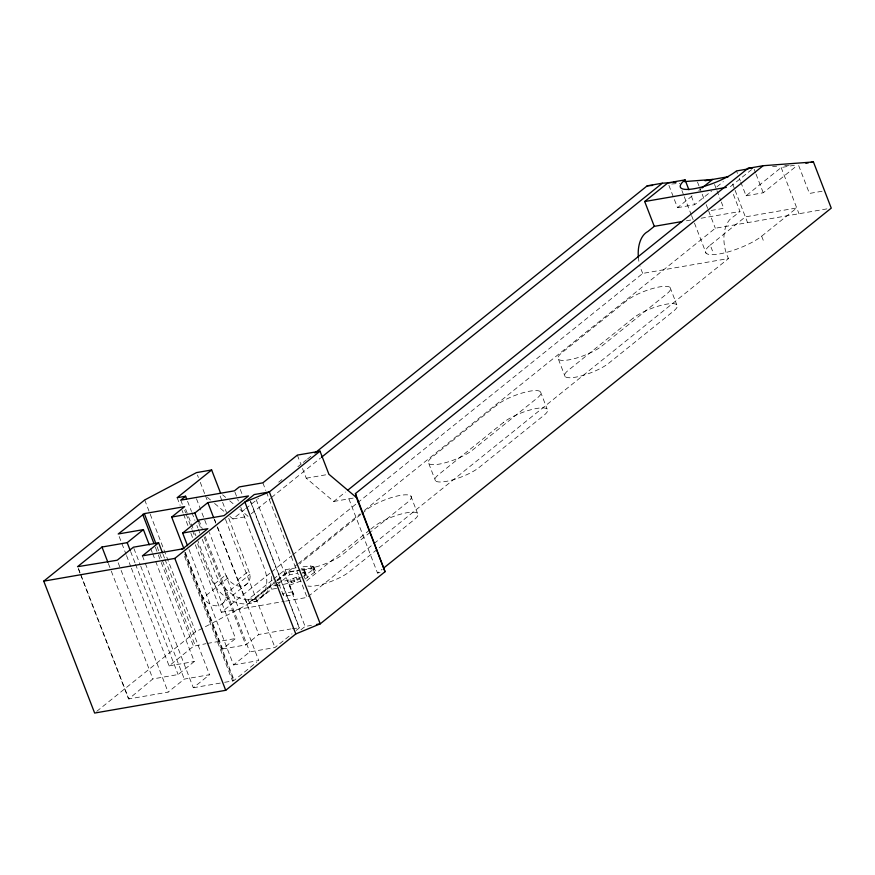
<?xml version="1.0" encoding="UTF-8"?>
<svg xmlns="http://www.w3.org/2000/svg" width="875" height="875" viewBox="0 0 875 875"><rect width="100%" height="100%" fill="white"/><g stroke="black" fill="none" stroke-linecap="round" stroke-linejoin="round"><path stroke-width="0.66" stroke-dasharray="4.38 3.28" d="M303.833 576.155L305.812 574.011L304.719 570.402L301.208 569.811M305.812 574.011L304.719 570.402M304.675 578.134L303.931 576.209L313.327 569.516L313.917 566.902L310.581 565.928L301.284 567M305.047 579.086L314.431 572.403L315.317 570.861L313.917 566.902M302.728 573.267L304.708 571.123M224.667 682.314L233.636 680.761L256.703 662.2M229.873 516.37L232.936 518.952L244.65 509.534M245.711 508.681L258.497 498.4M278.731 482.136L281.925 479.566M297.894 466.714L302.159 463.291M303.22 462.438L306.414 459.867M307.486 459.014L311.741 455.58M251.256 513.767L270.419 498.345M271.491 497.492L320.469 458.095M668.894 185.336L677.513 207.67L693.47 194.841M698.786 190.564L700.919 188.847M214.495 583.975L225.848 574.853L227.566 578.222A14.7 11.167 51.2 0 0 245.383 585.145L247.669 583.33A14.7 11.167 51.2 0 0 249.966 574.339L228.484 517.573M201.534 594.398L203.252 597.767L227.566 578.222M677.513 207.67L694.652 204.695L711.67 191.012M716.986 186.736L723.373 181.606M302.498 468.486L306.25 478.198L333.747 501.463L345.461 492.045M237.683 579.95L249.036 570.828M730.395 186.67L751.548 169.652M223.366 602.875A14.7 11.167 51.2 0 0 225.652 593.884L249.966 574.339M247.669 583.33L221.08 604.691A14.7 11.167 51.2 0 1 203.252 597.767M96.764 711.331L195.606 631.859L247.417 604.505L276.128 581.416M195.344 544.808L221.375 612.281L270.331 572.917M271.403 572.064L291.616 555.8M292.688 554.947L356.541 503.595M357.602 502.742L642.808 273.394L728.503 258.53A28.175 16.898 80.2 0 1 733.491 216.705L739.966 211.488L732.791 192.872M740.797 182.131L746.069 195.781L781.167 167.552L794.358 165.266M276.598 588.372L271.611 589.236L256.9 601.059L249.255 602.383L248.139 599.506L272.442 579.961M273.503 579.108L285.13 569.756L296.253 567.831M164.97 559.311L209.508 674.723L184.308 679.098L168.098 692.125L128.778 698.95L152.884 678.923L178.095 674.548L194.294 661.522L155.641 561.323M131.414 568.236L169.094 665.897L193.517 646.253L205.942 643.683M249.255 602.383L275.669 581.142M276.73 580.3L286.245 572.644L299.841 570.292M277.189 580.562L297.391 564.309M298.462 563.456L360.139 513.855M364.394 510.442L715.312 228.244L828.559 208.6M277.977 585.058L270.495 586.348L255.784 598.172L248.139 599.506M277.583 580.65L288.553 571.834L299.939 569.986M360.85 514.434L302.4 561.433A25.572 6.442 -21.1 0 0 299.731 564.014M361.911 513.581L367.227 509.305A25.572 6.442 -21.1 0 1 400.356 495.381A25.572 6.442 -21.1 0 1 407.553 502.316L371.416 531.366M626.511 300.803L561.695 352.931A25.572 6.442 -21.1 0 0 568.892 359.855A25.572 6.442 -21.1 0 0 602.022 345.931L666.837 293.803A25.572 6.442 -21.1 0 0 659.641 286.88A25.572 6.442 -21.1 0 0 626.511 300.803M746.069 195.781L763.241 192.773L797.245 165.43M261.133 597.133L266 593.228M276.708 585.134L289.669 574.711L297.238 573.398M710.238 245.109L745.347 216.88L796.764 207.955L761.655 236.184A32.605 8.214 -21.1 0 1 719.425 253.936A32.605 8.214 -21.1 0 1 710.248 245.109L712.469 250.873M369.655 530.042L309.083 578.758A25.572 6.442 -21.1 0 0 306.414 581.328M370.716 529.189L373.909 526.63A25.572 6.442 -21.1 0 1 407.039 512.706A25.572 6.442 -21.1 0 1 414.236 519.63L378.098 548.68M185.391 552.552L222.589 648.944L235.55 638.52L197.859 540.859M370.355 532.219L342.727 554.444A25.572 6.442 -21.1 0 1 321.42 565.217A25.572 6.442 -21.1 0 1 301.262 568.717M222.589 648.944L245.777 644.93L258.738 634.506L290.992 628.906M145.348 563.467L193.309 687.75L209.508 674.723M308.131 596.564L373.056 544.359M374.117 543.506L728.503 258.53M189.011 549.522L233.548 664.934L249.758 651.908L274.958 647.533L291.977 633.85M377.038 549.544L349.409 571.758A25.572 6.442 -21.1 0 1 328.103 582.531A25.572 6.442 -21.1 0 1 307.934 586.031M296.22 630.427L299.414 627.856L250.48 501.025M300.978 629.781L305.112 626.456L311.413 625.362M348.873 498.837L377.497 573.016L382.178 569.253M277.277 582.586L290.598 579.688L298.55 576.122L299.666 579.009L291.714 582.564L278.392 585.473M301.077 577.609L288.302 582.389L293.792 594.661L283.861 596.389L279.223 584.839L280.339 587.727M300.956 581.011L289.417 585.266L287.591 580.562M711.145 210.492L723.756 208.305L721.328 202.027M822.052 191.253L809.441 193.441L798.306 164.577M686.416 220.784L691.764 219.855M701.137 218.225L739.966 211.488M306.25 478.198L328.923 474.272M232.936 518.952L248.062 516.327L239.903 509.436M333.747 501.463L356.431 497.536M377.497 573.016L380.012 572.578M292.677 591.773L282.745 593.502L283.861 596.389M221.375 612.281L284.309 601.366M285.644 601.136L307.07 597.417L266.295 491.75M207.288 643.442L235.55 638.52M292.337 628.677L299.414 627.856M169.094 665.897L194.294 661.522M233.548 664.934L258.759 660.559L209.322 532.47M193.309 687.75L223.355 682.544M302.4 569.877L311.697 568.816L315.033 569.789M772.603 166.523L776.661 166.217M784.777 165.605L790.191 165.189M671.661 184.002L679.82 183.389M302.323 572.698L305.823 573.289M222.589 494.791L225.641 497.372M229.72 500.817L234.817 505.127M207.463 497.416L210.525 499.997M214.594 503.442L225.805 512.925M289.417 585.266L293.792 594.661M781.167 167.552L798.984 213.73M754.141 169.192L755.584 172.922M756.055 174.158L763.241 192.773M736.488 170.953L737.45 173.436M739.364 178.402L740.316 180.884M761.655 236.184L763.886 241.959M732.681 184.045L734.628 189.098M735.109 190.356L747.578 222.644M714.558 184.461L716.494 189.481M716.975 190.739L720.847 200.78M697.495 182.066L698.95 185.828M699.431 187.086L704.277 199.631M706.212 204.652L707.667 208.414M708.63 210.93L715.312 228.244M691.294 196.011L694.652 204.695M681.888 190.477L683.823 195.497M684.305 196.755L691.075 214.309M691.567 215.567L693.984 221.834M694.466 223.092L706.081 253.203M670.097 287.459L676.78 304.773M558.436 359.275L565.108 376.589M540.455 391.716L547.138 409.03M428.783 463.531L435.466 480.845M410.812 495.961L417.495 513.286M297.336 455.109L300.617 463.619M314.202 567.973L315.317 570.861M312.637 566.223L313.753 569.111M313.327 569.516L314.431 572.403M310.581 565.928L311.697 568.816M306.556 574.733L307.661 577.62M304.008 569.942L305.123 572.83M304.03 572.086L305.134 574.973M262.861 482.836L265.803 490.47M296.198 577.38L297.314 580.267M293.617 578.55L294.733 581.438M288.553 571.834L289.669 574.711M290.598 579.688L291.714 582.564M285.13 569.756L286.245 572.644M256.178 499.625L305.112 626.456M250.611 501.944L299.053 627.517M240.275 489.464L242.233 494.528M274.597 583.056L275.702 585.944M234.927 492.1L238.35 500.981M240.8 507.314L264.283 568.181A34.048 25.856 51.2 0 1 249.298 603.586A34.048 25.856 51.2 0 1 210.591 577.5L196.886 541.997M270.495 586.348L271.611 589.236M220.161 496.016L222.119 501.091M222.611 502.359L226.527 512.498M225.531 519.433L274.958 647.533M197.455 475.037L198.395 477.466M200.277 482.322L204.958 494.473M205.428 495.688L207.386 500.752M214.703 519.728L215.688 522.266M217.634 527.319L247.417 604.505M214.2 519.083L216.65 525.427M217.142 526.695L258.738 634.506M196.481 498.772L207.255 526.663M198.855 520.002L202.278 528.883M205.22 536.495L249.758 651.908M198.789 523.173L200.747 528.237M204.17 537.119L245.777 644.93M187.567 501.309L191.483 511.459M191.964 512.717L194.906 520.33M196.864 525.405L197.838 527.942M198.33 529.211L199.795 533.006M202.245 539.35L215.447 573.584A34.048 25.856 51.2 0 0 248.697 599.987A34.048 25.856 51.2 0 0 271.644 576.395M185.631 509.162L188.081 515.495M188.562 516.764L194.436 531.989M194.928 533.258L195.902 535.784M180.742 500.15L182.7 505.225M184.658 510.289L185.642 512.827M186.123 514.095L191.997 529.309M192.489 530.578L194.447 535.653M177.166 497.7L180.119 505.345M182.077 510.431L183.061 512.98M183.553 514.248L187.972 525.711M190.925 533.345L192.883 538.442M184.855 552.147L234.161 680.258L232.509 680.958L183.684 554.105M184.691 553.93L233.636 680.761M144.714 499.953L195.606 631.859M163.023 554.236L164.489 558.042M157.041 546.602L195.18 645.553M155.389 547.302L157.828 553.645M158.32 554.914L160.759 561.247M161.252 562.516L193.517 646.253M150.741 548.647L152.217 552.453M152.698 553.722L155.148 560.055M142.406 555.855L144.856 562.198M133.897 548.461L140.263 564.955M140.744 566.223L184.308 679.098M130.627 551.534L135.034 562.942M135.516 564.211L178.095 674.548M119.175 536.528L126.033 554.28M126.525 555.548L130.922 566.967M118.18 562.767L120.63 569.111M121.122 570.369L168.098 692.125M108.358 563.511L110.808 569.855M111.289 571.123L152.884 678.923M78.378 568.312L128.778 698.95M78.498 569.242L79.975 573.048M80.456 574.317L128.417 698.6M224.722 590.373L225.652 593.884M642.808 273.394A28.175 16.898 80.2 0 1 639.833 265.53M638.892 261.286A28.175 16.898 80.2 0 1 638.345 256.977M496.869 405.059L432.042 457.188A25.572 6.442 -21.1 0 0 439.25 464.111A25.572 6.442 -21.1 0 0 472.38 450.188L537.195 398.059A25.572 6.442 -21.1 0 0 529.998 391.136A25.572 6.442 -21.1 0 0 496.869 405.059M503.552 422.373L438.725 474.502A25.572 6.442 -21.1 0 0 445.933 481.425A25.572 6.442 -21.1 0 0 479.062 467.502L543.878 415.373A25.572 6.442 -21.1 0 0 536.681 408.45A25.572 6.442 -21.1 0 0 503.552 422.373M633.194 318.117L568.378 370.245A25.572 6.442 -21.1 0 0 575.575 377.18A25.572 6.442 -21.1 0 0 608.705 363.256L673.52 311.128A25.572 6.442 -21.1 0 0 666.323 304.194A25.572 6.442 -21.1 0 0 633.194 318.117"/><path stroke-width="1.31" d="M384.059 567.744L831.25 208.13L813.433 161.952L763.131 165.714L355.436 493.566L385.055 571.703L320.239 623.831L295.794 633.948L225.717 690.309L94.642 713.048L43.75 581.142L144.714 499.953L196.525 472.598L211.641 469.973L220.555 493.073M149.275 544.841L143.402 529.616L127.203 542.653L101.992 547.028L77.525 566.705L117.206 560.23L133.405 547.192L158.616 542.828L162.531 552.967M183.925 548.745L171.686 517.048L184.658 506.625L144.331 513.614L118.202 533.991L143.402 529.616M211.641 469.973L177.166 497.7L185.609 496.234L186.583 498.772M185.609 496.234L180.742 500.15L234.434 490.831L239.302 486.927L262.861 482.836L297.336 455.109L320.02 451.183L328.923 474.272L356.431 497.536L385.055 571.703M171.686 517.048L194.873 513.023L207.845 502.6L248.522 495.95L224.055 515.627L198.855 520.002L182.645 533.039L187.545 545.716M158.616 542.828L142.406 555.855L182.744 548.866L207.856 528.664L182.645 533.039M43.75 581.142L174.814 558.414L254.22 494.561L269.336 491.936L320.02 451.183M314.934 453.009L647.194 185.828L662.32 183.203L670.644 182.645M321.541 457.242L662.32 183.203M638.345 256.977A28.175 16.898 80.2 0 1 647.795 231.569L654.281 226.352L644.7 201.534L667.931 182.853L685.07 179.878A32.605 8.214 -21.1 0 0 694.247 188.705A32.605 8.214 -21.1 0 0 736.488 170.953L748.377 168.875M701.98 187.994L712.611 179.441L684.184 181.606M347.594 490.328L748.016 168.339L763.131 165.714M181.727 549.03L183.389 548.341M705.053 180.753L728.438 176.695M805.875 163.264L808.391 162.827M810.906 162.389L813.433 161.952M644.7 201.534L726.37 187.37M654.281 226.352L682.391 221.473M316.455 624.488L320.239 623.831L269.336 491.936L244.902 502.053L295.794 633.948M673.345 182.438L676.058 182.23M647.194 185.828L652.63 185.423M748.016 168.339L752.533 168.033M685.07 179.878L688.909 189.809M207.845 502.6L213.708 517.814M194.873 513.023L198.308 521.905M174.814 558.414L225.717 690.309M144.331 513.614L156.067 544.064M142.669 514.314L153.912 543.495M127.203 542.653L130.134 550.266M101.992 547.028L107.866 562.242M355.436 493.566L356.431 497.536"/></g></svg>
